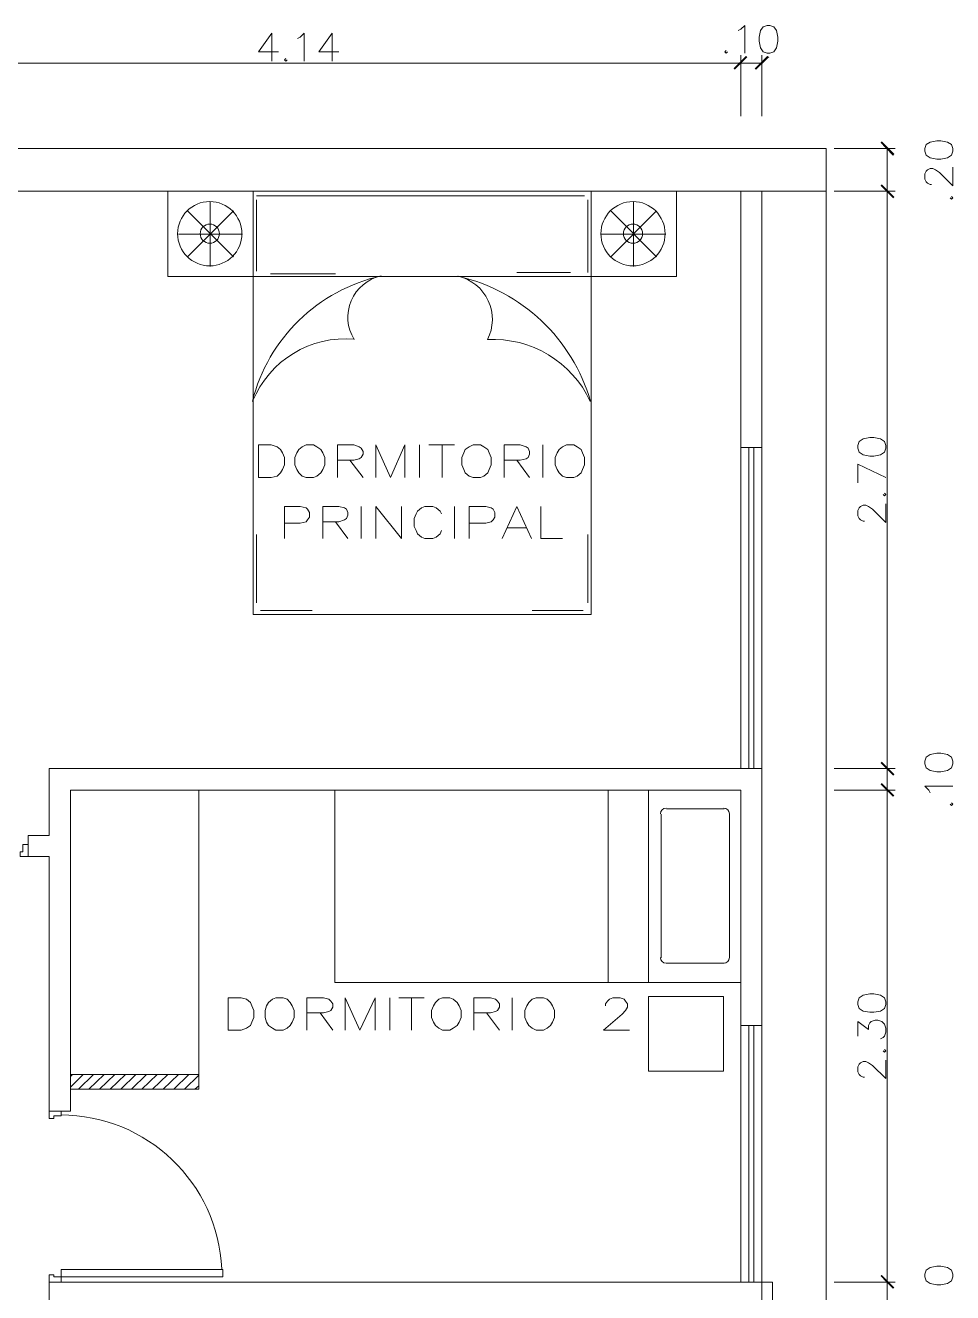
# Model space of a CAD drawing. Header units: metres. Extents: x 61.8 to 83.9, y 59.2 to 72.8.
# Drawn here: x 77.25 to 82.39, y 65.81 to 72.83 of the extents above; entities that cross this region are included whole.
import ezdxf

# ---------------------------------------------------------------- set-up
doc = ezdxf.new("R2010")
doc.units = ezdxf.units.M
doc.header["$MEASUREMENT"] = 0
for name, color, linetype, true_color in [('PDF_0', 250, 'Continuous', 0x333333), ('PDF_MA_0.10', 250, 'Continuous', 0x333333), ('PDF_MA_0.20', 250, 'Continuous', 0x333333), ('PDF_MA_0.30', 250, 'Continuous', 0x333333), ('PDF_MA_ACTUALIZACION 130921', 250, 'Continuous', 0x333333), ('PDF_MA_COTAS', 250, 'Continuous', 0x333333), ('PDF_MA_MOBILIARIO', 250, 'Continuous', 0x333333), ('PDF_MA_MUROS', 250, 'Continuous', 0x333333), ('PDF_MA_PUERTAS', 250, 'Continuous', 0x333333), ('PDF_MA_TAB P07', 7, 'Continuous', 0x7f9fff), ('PDF_MA_TAB P10', 7, 'Continuous', 0x00dd00), ('PDF_MA_TEXTO 2', 250, 'Continuous', 0x333333)]:
    doc.layers.add(name, color=color, linetype=linetype, true_color=true_color)

msp = doc.modelspace()

# ---------------------------------------------------------------- linework, layer by layer
at = {"layer": 'PDF_0', "color": 6, "transparency": 33554559}
for points in [[(81.24512, 72.66174), (81.18266, 72.58458), (81.17531, 72.59193)], [(81.17531, 72.59193), (81.18266, 72.58458), (81.24512, 72.66174)], [(81.25247, 72.65439), (81.24512, 72.66174), (81.18266, 72.58458)], [(81.18266, 72.58458), (81.24512, 72.66174), (81.25247, 72.65439)], [(81.29289, 72.59193), (81.30024, 72.58458), (81.3627, 72.66174)], [(81.30024, 72.58458), (81.3627, 72.66174), (81.37372, 72.65439)], [(82.06813, 72.11797), (81.99097, 72.18043), (81.99832, 72.18778)], [(82.06078, 72.10694), (82.06813, 72.11797), (81.99097, 72.18043)], [(81.99832, 71.94896), (81.99097, 71.94161), (82.06813, 71.87915)], [(82.06813, 71.87915), (81.99097, 71.94161), (81.99832, 71.94896)], [(81.99097, 71.94161), (82.06813, 71.87915), (82.06078, 71.8718)], [(82.06078, 71.8718), (82.06813, 71.87915), (81.99097, 71.94161)], [(82.06813, 68.67897), (81.99097, 68.74143), (81.99832, 68.74878)], [(81.99832, 68.74878), (81.99097, 68.74143), (82.06813, 68.67897)], [(82.06078, 68.67162), (82.06813, 68.67897), (81.99097, 68.74143)], [(81.99097, 68.74143), (82.06813, 68.67897), (82.06078, 68.67162)], [(82.06813, 68.56139), (81.99097, 68.62386), (81.99832, 68.6312)], [(81.99832, 68.6312), (81.99097, 68.62386), (82.06813, 68.56139)], [(82.06078, 68.55405), (82.06813, 68.56139), (81.99097, 68.62386)], [(81.99097, 68.62386), (82.06813, 68.56139), (82.06078, 68.55405)], [(82.06813, 65.83518), (81.99097, 65.89764), (81.99832, 65.90499)], [(81.99832, 65.90499), (81.99097, 65.89764), (82.06813, 65.83518)], [(82.06078, 65.82783), (82.06813, 65.83518), (81.99097, 65.89764)], [(81.99097, 65.89764), (82.06813, 65.83518), (82.06078, 65.82783)]]:
    msp.add_solid(points, dxfattribs=at)
at = {"layer": 'PDF_MA_0.10', "color": 6, "lineweight": 0}
for points in [[(81.25982, 68.71203), (81.25982, 70.49032)], [(81.28921, 68.71203), (81.28921, 70.49032)], [(81.25982, 65.86457), (81.25982, 67.28647)], [(81.28921, 65.86457), (81.28921, 67.28647)]]:
    msp.add_lwpolyline(points, dxfattribs=at)
at = {"layer": 'PDF_MA_0.20', "color": 6, "lineweight": 0}
for points in [[(81.6897, 71.91221), (81.6897, 64.56025)], [(81.21573, 70.49032), (81.21573, 68.71203)], [(78.21028, 67.01458), (78.21028, 68.59079)], [(81.21573, 67.28647), (81.21573, 65.86457)]]:
    msp.add_lwpolyline(points, dxfattribs=at)
at = {"layer": 'PDF_MA_0.30', "color": 6, "lineweight": 0}
msp.add_lwpolyline([(81.6897, 72.14736), (74.62799, 72.14736), (74.62799, 71.91221)], dxfattribs=at)
at = {"layer": 'PDF_MA_ACTUALIZACION 130921', "color": 6, "lineweight": 0}
msp.add_lwpolyline([(81.6897, 71.91221), (81.3333, 71.91221), (81.3333, 64.56025), (81.6897, 64.56025)], close=True, dxfattribs=at)
at = {"layer": 'PDF_MA_COTAS', "color": 6, "lineweight": 0}
for points in [[(78.61444, 72.63235), (78.61444, 72.78666), (78.54095, 72.68379), (78.65118, 72.68379)], [(78.75773, 72.75727), (78.77242, 72.76462), (78.79447, 72.78666), (78.79447, 72.63235)], [(78.94878, 72.63235), (78.94878, 72.78666), (78.8753, 72.68379), (78.98552, 72.68379)], [(81.20103, 72.80136), (81.21573, 72.80871), (81.23778, 72.83075), (81.23778, 72.67644)], [(78.69159, 72.64704), (78.68424, 72.6397), (78.69159, 72.63235), (78.69894, 72.6397)], [(81.1349, 72.69113), (81.12755, 72.68379), (81.1349, 72.67644), (81.14225, 72.68379)], [(81.3333, 72.32739), (81.3333, 72.66541)], [(74.62799, 72.62132), (74.77128, 72.62132), (76.19317, 72.62132), (76.31075, 72.62132), (81.21573, 72.62132), (81.3333, 72.62132)], [(81.73378, 72.14736), (82.07181, 72.14736)], [(82.02772, 72.14736), (82.02772, 71.91221), (82.02772, 68.71203), (82.02772, 68.59079), (82.02772, 65.86457), (82.02772, 65.747), (82.02772, 63.52047), (82.02772, 63.22286), (82.02772, 60.02268)], [(82.27388, 71.94896), (82.26654, 71.94896), (82.25184, 71.9563), (82.24449, 71.96365), (82.23714, 71.97835), (82.23714, 72.00774), (82.24449, 72.02244), (82.25184, 72.02979), (82.26654, 72.03714), (82.28123, 72.03714), (82.29593, 72.02979), (82.31797, 72.01509), (82.39146, 71.94161), (82.39146, 72.04448)], [(82.37676, 71.87547), (82.38411, 71.86812), (82.39146, 71.87547), (82.38411, 71.88282)], [(81.86605, 70.29559), (81.86605, 70.39847), (82.02037, 70.32498)], [(81.9028, 70.08249), (81.89545, 70.08249), (81.88075, 70.08984), (81.8734, 70.09719), (81.86605, 70.11188), (81.86605, 70.14128), (81.8734, 70.15597), (81.88075, 70.16332), (81.89545, 70.17067), (81.91014, 70.17067), (81.92484, 70.16332), (81.94689, 70.14863), (82.02037, 70.07514), (82.02037, 70.17802)], [(82.00567, 70.22946), (82.01302, 70.22211), (82.02037, 70.22946), (82.01302, 70.2368)], [(82.26654, 68.57609), (82.25919, 68.59079), (82.23714, 68.61283), (82.39146, 68.61283)], [(82.37676, 68.51363), (82.38411, 68.50628), (82.39146, 68.51363), (82.38411, 68.52098)], [(81.86605, 67.22768), (81.86605, 67.30851), (81.92484, 67.26442), (81.92484, 67.28647), (81.93219, 67.30116), (81.93954, 67.30851), (81.96158, 67.31586), (81.97628, 67.31586), (81.99832, 67.30851), (82.01302, 67.29381), (82.02037, 67.27177), (82.02037, 67.24972), (82.01302, 67.22768), (82.00567, 67.22033), (81.99097, 67.21298)], [(81.9028, 66.99988), (81.89545, 66.99988), (81.88075, 67.00723), (81.8734, 67.01458), (81.86605, 67.02928), (81.86605, 67.05867), (81.8734, 67.07337), (81.88075, 67.08071), (81.89545, 67.08806), (81.91014, 67.08806), (81.92484, 67.08071), (81.94689, 67.06602), (82.02037, 66.99253), (82.02037, 67.09541)], [(82.00567, 67.14685), (82.01302, 67.1395), (82.02037, 67.14685), (82.01302, 67.1542)]]:
    msp.add_lwpolyline(points, dxfattribs=at)
for points in [[(81.3627, 72.83075), (81.34065, 72.8234), (81.32595, 72.80136), (81.31861, 72.76462), (81.31861, 72.74257), (81.32595, 72.70583), (81.34065, 72.68379), (81.3627, 72.67644), (81.37739, 72.67644), (81.39944, 72.68379), (81.41413, 72.70583), (81.42148, 72.74257), (81.42148, 72.76462), (81.41413, 72.80136), (81.39944, 72.8234), (81.37739, 72.83075)], [(81.21573, 72.66541), (81.21573, 72.32739)], [(82.23714, 72.13266), (82.24449, 72.11062), (82.26654, 72.09592), (82.30328, 72.08857), (82.32532, 72.08857), (82.36206, 72.09592), (82.38411, 72.11062), (82.39146, 72.13266), (82.39146, 72.14736), (82.38411, 72.1694), (82.36206, 72.1841), (82.32532, 72.19145), (82.30328, 72.19145), (82.26654, 72.1841), (82.24449, 72.1694), (82.23714, 72.14736)], [(82.07181, 71.91221), (81.73378, 71.91221)], [(81.86605, 70.48665), (81.8734, 70.4646), (81.89545, 70.44991), (81.93219, 70.44256), (81.95423, 70.44256), (81.99097, 70.44991), (82.01302, 70.4646), (82.02037, 70.48665), (82.02037, 70.50134), (82.01302, 70.52339), (81.99097, 70.53808), (81.95423, 70.54543), (81.93219, 70.54543), (81.89545, 70.53808), (81.8734, 70.52339), (81.86605, 70.50134)], [(82.23714, 68.73775), (82.24449, 68.71571), (82.26654, 68.70101), (82.30328, 68.69366), (82.32532, 68.69366), (82.36206, 68.70101), (82.38411, 68.71571), (82.39146, 68.73775), (82.39146, 68.75245), (82.38411, 68.77449), (82.36206, 68.78919), (82.32532, 68.79654), (82.30328, 68.79654), (82.26654, 68.78919), (82.24449, 68.77449), (82.23714, 68.75245)], [(82.07181, 68.71203), (81.73378, 68.71203)], [(82.07181, 68.59079), (81.73378, 68.59079)], [(81.86605, 67.40404), (81.8734, 67.38199), (81.89545, 67.3673), (81.93219, 67.35995), (81.95423, 67.35995), (81.99097, 67.3673), (82.01302, 67.38199), (82.02037, 67.40404), (82.02037, 67.41874), (82.01302, 67.44078), (81.99097, 67.45548), (81.95423, 67.46283), (81.93219, 67.46283), (81.89545, 67.45548), (81.8734, 67.44078), (81.86605, 67.41874)], [(82.23714, 65.89397), (82.24449, 65.87192), (82.26654, 65.85722), (82.30328, 65.84988), (82.32532, 65.84988), (82.36206, 65.85722), (82.38411, 65.87192), (82.39146, 65.89397), (82.39146, 65.90866), (82.38411, 65.93071), (82.36206, 65.9454), (82.32532, 65.95275), (82.30328, 65.95275), (82.26654, 65.9454), (82.24449, 65.93071), (82.23714, 65.90866)], [(82.07181, 65.86457), (81.73378, 65.86457)]]:
    msp.add_lwpolyline(points, close=True, dxfattribs=at)
at = {"layer": 'PDF_MA_MOBILIARIO', "color": 6, "lineweight": 0}
for points in [[(78.0376, 71.91221), (78.0376, 71.43825), (78.51156, 71.43825), (78.51156, 71.91221)], [(78.51156, 71.91221), (78.51156, 69.56444), (80.38537, 69.56444), (80.38537, 71.91221)], [(78.96348, 68.59079), (81.21573, 68.59079), (81.21573, 67.52529), (78.96348, 67.52529)], [(81.1202, 67.03295), (80.70502, 67.03295), (80.70502, 67.44813), (81.1202, 67.44813)]]:
    msp.add_lwpolyline(points, close=True, dxfattribs=at)
for points in [[(80.38537, 71.43825), (80.38537, 71.91221), (80.85934, 71.91221), (80.85934, 71.43825), (80.38537, 71.43825), (78.51156, 71.43825)], [(80.34863, 71.8865), (78.52993, 71.8865)], [(78.52993, 71.86445), (78.52993, 71.46764)], [(80.367, 71.46029), (80.367, 71.86445)], [(78.40134, 71.80199), (78.14782, 71.54847)], [(78.40134, 71.54847), (78.14782, 71.80199)], [(78.27274, 71.49336), (78.27274, 71.85343)], [(80.4956, 71.80199), (80.74911, 71.54847)], [(80.4956, 71.54847), (80.74911, 71.80199)], [(80.62052, 71.49336), (80.62052, 71.85343)], [(78.45277, 71.6734), (78.09638, 71.6734)], [(80.44049, 71.6734), (80.80055, 71.6734)], [(78.60709, 71.45295), (78.96715, 71.45295)], [(80.27148, 71.46029), (79.97387, 71.46029)], [(78.52993, 69.63057), (78.52993, 70.00901)], [(80.367, 69.63057), (80.367, 70.00901)], [(78.83856, 69.58648), (78.55198, 69.58648)], [(80.05837, 69.58648), (80.34128, 69.58648)], [(80.4809, 67.52529), (80.4809, 68.59079)], [(80.70502, 67.52529), (80.70502, 68.59079)], [(80.77483, 67.66123), (80.77483, 68.45852)], [(80.80423, 68.48791), (81.12388, 68.48791)], [(81.15327, 68.45852), (81.15327, 67.66123)], [(81.12388, 67.63184), (80.80423, 67.63184)]]:
    msp.add_lwpolyline(points, dxfattribs=at)
for points in [[(79.07178, 71.08953, -0.5198395), (79.22066, 71.44172, 0.283458), (78.50663, 70.74621)], [(80.38126, 70.74612, 0.3068312), (79.81074, 71.08894, 0.4910416), (79.64743, 71.44012)]]:
    msp.add_lwpolyline(points, format="xyb", dxfattribs=at)
for centre, radius in [((78.27038, 71.67589), 0.1782), ((80.61825, 71.67589), 0.1782), ((78.27038, 71.67589), 0.05328), ((80.61825, 71.67589), 0.05328)]:
    msp.add_circle(centre, radius, dxfattribs=at)
for centre, radius, start, end in [((79.42778, 70.47072), 0.99386, 16.094967, 77.156987), ((79.02361, 70.53686), 0.55663, 84.841917, 157.851566), ((80.80197, 68.46088), 0.03123, 90.000003, 179.999997), ((81.12163, 68.46088), 0.03123, 0, 89.999997), ((80.80197, 67.66356), 0.03123, 180.000003, 269.999997), ((81.12163, 67.66356), 0.03123, 270.000003, 359.999997)]:
    msp.add_arc(centre, radius, start, end, dxfattribs=at)
at = {"layer": 'PDF_MA_MUROS', "color": 6, "lineweight": 0}
for points in [[(74.77128, 65.747), (74.77128, 68.59079), (76.19317, 68.59079), (76.19317, 66.57736), (76.31075, 66.57736), (76.31075, 69.186), (74.77128, 69.186), (74.77128, 71.91221), (76.19317, 71.91221), (76.19317, 70.01268), (77.02353, 70.01268), (77.02353, 70.09719), (76.31075, 70.09719), (76.31075, 71.91221), (81.21573, 71.91221), (81.21573, 70.49032), (81.3333, 70.49032), (81.3333, 71.91221), (81.6897, 71.91221), (81.6897, 72.14736)], [(81.21573, 71.91221), (81.21573, 71.91221)]]:
    msp.add_lwpolyline(points, dxfattribs=at)
for points in [[(77.4975, 68.59079), (81.21573, 68.59079), (81.21573, 67.28647), (81.3333, 67.28647), (81.3333, 68.71203), (77.37992, 68.71203), (77.37992, 68.34095), (77.26235, 68.34095), (77.26235, 68.22337), (77.37992, 68.22337), (77.37992, 66.8125), (77.4975, 66.8125), (77.4975, 66.93375), (78.21028, 66.93375), (78.21028, 67.01458), (77.4975, 67.01458)], [(81.39209, 65.747), (81.21573, 65.747), (77.4975, 65.747), (77.4975, 64.4684), (77.37992, 64.4684), (77.37992, 65.86457), (81.39209, 65.86457)]]:
    msp.add_lwpolyline(points, close=True, dxfattribs=at)
at = {"layer": 'PDF_MA_PUERTAS', "color": 6, "lineweight": 0}
for points in [[(77.26235, 68.22337), (77.26235, 68.28951), (77.23296, 68.28951), (77.23296, 68.24909), (77.21826, 68.24909), (77.21826, 68.22337)], [(77.37992, 66.8125), (77.44606, 66.8125), (77.44606, 66.78678), (77.40564, 66.78678), (77.40564, 66.77209), (77.37992, 66.77209)], [(77.37992, 65.86457), (77.44606, 65.86457), (77.44606, 65.89397), (77.40564, 65.89397), (77.40564, 65.90499), (77.37992, 65.90499)], [(77.44606, 65.93438), (78.34255, 65.93438), (78.34255, 65.89397), (77.44606, 65.89397)]]:
    msp.add_lwpolyline(points, close=True, dxfattribs=at)
msp.add_arc((77.44366, 65.89623), 0.89465, 2.62024, 89.994505, dxfattribs=at)
at = {"layer": 'PDF_MA_TAB P07', "color": 6, "lineweight": 0}
for points in [[(77.4975, 67.00356), (77.50852, 67.01458)], [(77.4975, 66.94477), (77.5673, 67.01458)], [(77.54159, 66.93375), (77.62609, 67.01458)], [(77.60037, 66.93375), (77.68488, 67.01458)], [(77.65916, 66.93375), (77.74366, 67.01458)], [(77.71794, 66.93375), (77.80245, 67.01458)], [(77.77673, 66.93375), (77.86124, 67.01458)], [(77.83552, 66.93375), (77.92002, 67.01458)], [(77.8943, 66.93375), (77.97881, 67.01458)], [(77.95309, 66.93375), (78.0376, 67.01458)], [(78.01188, 66.93375), (78.09638, 67.01458)], [(78.07066, 66.93375), (78.15517, 67.01458)], [(78.12945, 66.93375), (78.21028, 67.01091)], [(78.18823, 66.93375), (78.21028, 66.95212)]]:
    msp.add_lwpolyline(points, dxfattribs=at)
msp.add_lwpolyline([(77.4975, 67.01458), (78.21028, 67.01458), (78.21028, 66.93375), (77.4975, 66.93375)], close=True, dxfattribs=at)
at = {"layer": 'PDF_MA_TAB P10', "color": 6, "lineweight": 0}
for points in [[(81.21573, 71.91221), (81.3333, 71.91221), (81.3333, 70.49032), (81.21573, 70.49032)], [(81.3333, 67.28647), (81.21573, 67.28647), (81.21573, 68.59079), (77.4975, 68.59079), (77.4975, 66.8125), (77.37992, 66.8125), (77.37992, 68.22337), (77.26235, 68.22337), (77.26235, 68.34095), (77.37992, 68.34095), (77.37992, 68.71203), (81.3333, 68.71203)], [(77.37992, 64.4684), (77.4975, 64.4684), (77.4975, 65.747), (81.39209, 65.747), (81.39209, 65.86457), (77.37992, 65.86457)]]:
    msp.add_lwpolyline(points, close=True, dxfattribs=at)
at = {"layer": 'PDF_MA_TEXTO 2', "color": 6, "lineweight": 0}
for points in [[(78.54095, 70.32498), (78.54095, 70.50502), (78.61076, 70.50502), (78.64383, 70.49399), (78.6622, 70.4793), (78.67322, 70.46093), (78.68424, 70.43521), (78.68424, 70.39479), (78.67322, 70.36907), (78.6622, 70.3507), (78.64383, 70.33233), (78.61076, 70.32498)], [(78.80549, 70.50502), (78.78345, 70.49399), (78.76508, 70.4793), (78.75405, 70.46093), (78.74303, 70.43521), (78.74303, 70.39479), (78.75405, 70.36907), (78.76508, 70.3507), (78.78345, 70.33233), (78.80549, 70.32498), (78.84591, 70.32498), (78.86428, 70.33233), (78.88632, 70.3507), (78.89734, 70.36907), (78.90837, 70.39479), (78.90837, 70.43521), (78.89734, 70.46093), (78.88632, 70.4793), (78.86428, 70.49399), (78.84591, 70.50502)], [(79.73138, 70.50502), (79.70933, 70.49399), (79.68729, 70.4793), (79.67994, 70.46093), (79.66892, 70.43521), (79.66892, 70.39479), (79.67994, 70.36907), (79.68729, 70.3507), (79.70933, 70.33233), (79.73138, 70.32498), (79.77179, 70.32498), (79.79016, 70.33233), (79.81221, 70.3507), (79.81956, 70.36907), (79.83058, 70.39479), (79.83058, 70.43521), (79.81956, 70.46093), (79.81221, 70.4793), (79.79016, 70.49399), (79.77179, 70.50502)], [(80.24943, 70.50502), (80.22739, 70.49399), (80.20901, 70.4793), (80.19799, 70.46093), (80.18697, 70.43521), (80.18697, 70.39479), (80.19799, 70.36907), (80.20901, 70.3507), (80.22739, 70.33233), (80.24943, 70.32498), (80.28985, 70.32498), (80.30822, 70.33233), (80.33026, 70.3507), (80.33761, 70.36907), (80.34863, 70.39479), (80.34863, 70.43521), (80.33761, 70.46093), (80.33026, 70.4793), (80.30822, 70.49399), (80.28985, 70.50502)], [(78.37194, 67.26075), (78.37194, 67.44078), (78.44543, 67.44078), (78.47482, 67.43343), (78.49686, 67.41506), (78.50421, 67.39669), (78.51523, 67.37097), (78.51523, 67.33056), (78.50421, 67.30484), (78.49686, 67.28647), (78.47482, 67.27177), (78.44543, 67.26075)], [(78.63648, 67.44078), (78.61811, 67.43343), (78.59607, 67.41506), (78.58504, 67.39669), (78.57769, 67.37097), (78.57769, 67.33056), (78.58504, 67.30484), (78.59607, 67.28647), (78.61811, 67.27177), (78.63648, 67.26075), (78.6769, 67.26075), (78.69894, 67.27177), (78.71731, 67.28647), (78.72833, 67.30484), (78.73936, 67.33056), (78.73936, 67.37097), (78.72833, 67.39669), (78.71731, 67.41506), (78.69894, 67.43343), (78.6769, 67.44078)], [(79.56237, 67.44078), (79.54032, 67.43343), (79.52195, 67.41506), (79.51093, 67.39669), (79.4999, 67.37097), (79.4999, 67.33056), (79.51093, 67.30484), (79.52195, 67.28647), (79.54032, 67.27177), (79.56237, 67.26075), (79.60278, 67.26075), (79.62115, 67.27177), (79.6432, 67.28647), (79.65422, 67.30484), (79.66524, 67.33056), (79.66524, 67.37097), (79.65422, 67.39669), (79.6432, 67.41506), (79.62115, 67.43343), (79.60278, 67.44078)], [(80.08042, 67.44078), (80.05837, 67.43343), (80.04, 67.41506), (80.02898, 67.39669), (80.01796, 67.37097), (80.01796, 67.33056), (80.02898, 67.30484), (80.04, 67.28647), (80.05837, 67.27177), (80.08042, 67.26075), (80.12084, 67.26075), (80.14288, 67.27177), (80.16125, 67.28647), (80.17227, 67.30484), (80.1833, 67.33056), (80.1833, 67.37097), (80.17227, 67.39669), (80.16125, 67.41506), (80.14288, 67.43343), (80.12084, 67.44078)]]:
    msp.add_lwpolyline(points, close=True, dxfattribs=at)
for points in [[(78.97818, 70.32498), (78.97818, 70.50502), (79.07003, 70.50502), (79.09942, 70.49399), (79.11045, 70.48665), (79.12147, 70.46828), (79.12147, 70.45358), (79.11045, 70.43521), (79.09942, 70.42786), (79.07003, 70.42051), (78.97818, 70.42051)], [(79.19128, 70.32498), (79.19128, 70.50502), (79.27211, 70.32498), (79.35294, 70.50502), (79.35294, 70.32498)], [(79.43377, 70.50502), (79.43377, 70.32498)], [(79.48521, 70.50502), (79.6285, 70.50502)], [(79.55869, 70.50502), (79.55869, 70.32498)], [(79.90406, 70.32498), (79.90406, 70.50502), (79.99224, 70.50502), (80.02531, 70.49399), (80.03633, 70.48665), (80.04368, 70.46828), (80.04368, 70.45358), (80.03633, 70.43521), (80.02531, 70.42786), (79.99224, 70.42051), (79.90406, 70.42051)], [(80.11716, 70.50502), (80.11716, 70.32498)], [(79.04798, 70.42051), (79.12147, 70.32498)], [(79.97387, 70.42051), (80.04368, 70.32498)], [(78.68424, 69.98696), (78.68424, 70.16332), (78.77242, 70.16332), (78.80549, 70.15597), (78.81284, 70.14863), (78.82386, 70.13025), (78.82386, 70.10454), (78.81284, 70.08984), (78.80549, 70.07882), (78.77242, 70.07147), (78.68424, 70.07147)], [(78.89734, 69.98696), (78.89734, 70.16332), (78.98552, 70.16332), (79.01859, 70.15597), (79.02961, 70.14863), (79.03696, 70.13025), (79.03696, 70.11556), (79.02961, 70.09719), (79.01859, 70.08984), (78.98552, 70.07882), (78.89734, 70.07882)], [(79.11045, 70.16332), (79.11045, 69.98696)], [(79.19128, 69.98696), (79.19128, 70.16332), (79.33457, 69.98696), (79.33457, 70.16332)], [(79.55502, 70.12291), (79.54767, 70.1376), (79.52562, 70.15597), (79.50725, 70.16332), (79.46316, 70.16332), (79.44479, 70.15597), (79.42275, 70.1376), (79.4154, 70.12291), (79.40438, 70.09719), (79.40438, 70.0531), (79.4154, 70.03105), (79.42275, 70.01268), (79.44479, 69.99431), (79.46316, 69.98696), (79.50725, 69.98696), (79.52562, 69.99431), (79.54767, 70.01268), (79.55502, 70.03105)], [(79.6285, 70.16332), (79.6285, 69.98696)], [(79.70933, 69.98696), (79.70933, 70.16332), (79.80118, 70.16332), (79.83058, 70.15597), (79.8416, 70.14863), (79.85262, 70.13025), (79.85262, 70.10454), (79.8416, 70.08984), (79.83058, 70.07882), (79.80118, 70.07147), (79.70933, 70.07147)], [(79.89304, 69.98696), (79.97387, 70.16332), (80.0547, 69.98696)], [(80.10614, 70.16332), (80.10614, 69.98696), (80.22739, 69.98696)], [(78.96715, 70.07882), (79.03696, 69.98696)], [(79.92243, 70.04575), (80.02531, 70.04575)], [(78.80917, 67.26075), (78.80917, 67.44078), (78.90102, 67.44078), (78.93041, 67.43343), (78.94143, 67.42241), (78.95246, 67.40771), (78.95246, 67.38934), (78.94143, 67.37097), (78.93041, 67.36362), (78.90102, 67.35628), (78.80917, 67.35628)], [(79.02227, 67.26075), (79.02227, 67.44078), (79.1031, 67.26075), (79.1876, 67.44078), (79.1876, 67.26075)], [(79.26843, 67.44078), (79.26843, 67.26075)], [(79.31987, 67.44078), (79.45949, 67.44078)], [(79.38968, 67.44078), (79.38968, 67.26075)], [(79.73505, 67.26075), (79.73505, 67.44078), (79.8269, 67.44078), (79.8563, 67.43343), (79.86732, 67.42241), (79.87834, 67.40771), (79.87834, 67.38934), (79.86732, 67.37097), (79.8563, 67.36362), (79.8269, 67.35628), (79.73505, 67.35628)], [(79.94815, 67.44078), (79.94815, 67.26075)], [(80.4662, 67.39669), (80.4662, 67.40771), (80.47723, 67.42241), (80.48825, 67.43343), (80.50662, 67.44078), (80.54704, 67.44078), (80.56908, 67.43343), (80.57643, 67.42241), (80.58745, 67.40771), (80.58745, 67.38934), (80.57643, 67.37097), (80.55806, 67.34893), (80.45518, 67.26075), (80.59847, 67.26075)], [(78.88265, 67.35628), (78.95246, 67.26075)], [(79.80486, 67.35628), (79.87834, 67.26075)]]:
    msp.add_lwpolyline(points, dxfattribs=at)

doc.saveas('drawing.dxf')
